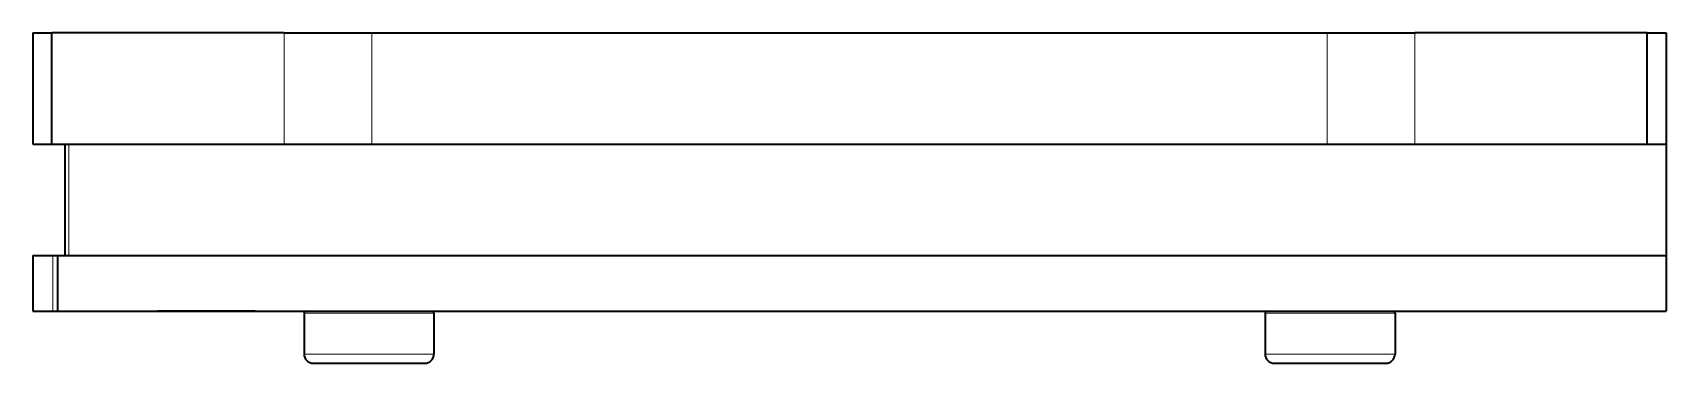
# Model space of a CAD drawing. Extents: x 276 to 976, y 40 to 757.
# Drawn here: x 554 to 642, y 233.1 to 250.9 of the extents above; entities that cross this region are included whole.
import ezdxf

# ---------------------------------------------------------------- set-up
doc = ezdxf.new("R2010")
doc.units = 0

msp = doc.modelspace()

# ---------------------------------------------------------------- linework, layer by layer
at = {"color": 7, "lineweight": 35, "ltscale": 0.15}
for p, q in [((553.996, 250.947), (553.996, 244.947)), ((555.025, 244.947), (555.025, 250.947)), ((640.967, 244.947), (640.967, 250.947)), ((641.996, 250.947), (641.996, 244.947)), ((555.73, 244.947), (555.73, 238.947)), ((555.73, 244.947), (555.73, 238.947)), ((641.996, 244.947), (641.996, 238.947))]:
    msp.add_line(p, q, dxfattribs=at)
at = {"color": 7, "lineweight": 35, "ltscale": 0.025702}
for p, q in [((553.996, 250.947), (555.024, 250.947)), ((553.996, 244.947), (555.024, 244.947))]:
    msp.add_line(p, q, dxfattribs=at)
at = {"color": 7, "lineweight": 35, "ltscale": 0.313062}
for p, q in [((567.548, 250.947), (555.025, 250.947)), ((640.967, 250.947), (628.445, 250.947)), ((555.025, 244.947), (567.548, 244.947)), ((628.445, 244.947), (640.967, 244.947))]:
    msp.add_line(p, q, dxfattribs=at)
at = {"color": 7, "lineweight": 35, "ltscale": 0.117937}
for p, q in [((567.548, 250.947), (572.265, 250.947)), ((623.727, 250.947), (628.445, 250.947)), ((567.548, 244.947), (572.265, 244.947)), ((623.727, 244.947), (628.445, 244.947))]:
    msp.add_line(p, q, dxfattribs=at)
at = {"color": 7, "lineweight": 13, "ltscale": 0.15}
for p, q in [((567.548, 244.947), (567.548, 250.947)), ((572.265, 244.947), (572.265, 250.947)), ((623.727, 250.947), (623.727, 244.947)), ((628.445, 250.947), (628.445, 244.947)), ((555.953, 244.947), (555.953, 238.947))]:
    msp.add_line(p, q, dxfattribs=at)
at = {"color": 7, "lineweight": 35}
for p, q in [((572.265, 250.947), (623.727, 250.947)), ((555.953, 244.947), (641.996, 244.947)), ((572.265, 244.947), (623.727, 244.947)), ((555.365, 238.947), (641.996, 238.947)), ((555.953, 238.947), (641.996, 238.947)), ((555.365, 235.947), (641.996, 235.947))]:
    msp.add_line(p, q, dxfattribs=at)
at = {"color": 7, "lineweight": 35, "ltscale": 0.025726}
msp.add_line((640.967, 250.947), (641.996, 250.947), dxfattribs=at)
at = {"color": 7, "lineweight": 35, "ltscale": 0.005557}
for p, q in [((555.73, 244.947), (555.953, 244.947)), ((555.73, 238.947), (555.953, 238.947))]:
    msp.add_line(p, q, dxfattribs=at)
at = {"color": 7, "lineweight": 35, "ltscale": 0.030038}
msp.add_line((640.795, 244.947), (641.996, 244.947), dxfattribs=at)
at = {"color": 7, "lineweight": 35, "ltscale": 0.027122}
for p, q in [((553.996, 238.947), (555.081, 238.947)), ((553.996, 235.947), (555.081, 235.947))]:
    msp.add_line(p, q, dxfattribs=at)
at = {"color": 7, "lineweight": 35, "ltscale": 0.075}
for p, q in [((553.996, 238.947), (553.996, 235.947)), ((555.35, 235.947), (555.35, 238.947)), ((641.996, 238.947), (641.996, 235.947))]:
    msp.add_line(p, q, dxfattribs=at)
at = {"color": 7, "lineweight": 35, "ltscale": 0.006715}
msp.add_line((555.081, 238.947), (555.35, 238.947), dxfattribs=at)
at = {"color": 7, "lineweight": 13, "ltscale": 0.075}
for p, q in [((555.081, 235.947), (555.081, 238.947)), ((555.365, 235.947), (555.365, 238.947))]:
    msp.add_line(p, q, dxfattribs=at)
at = {"color": 7, "lineweight": 35, "ltscale": 0.000389099}
for p, q in [((555.35, 238.947), (555.365, 238.947)), ((555.35, 235.947), (555.365, 235.947))]:
    msp.add_line(p, q, dxfattribs=at)
at = {"color": 7, "lineweight": 35, "ltscale": 0.023923}
msp.add_line((555.081, 235.947), (556.038, 235.947), dxfattribs=at)
at = {"color": 7, "lineweight": 35, "ltscale": 0.117307}
msp.add_line((556.038, 235.947), (560.73, 235.947), dxfattribs=at)
at = {"color": 7, "lineweight": 35, "ltscale": 0.131404}
msp.add_line((565.986, 235.947), (560.73, 235.947), dxfattribs=at)
at = {"color": 7, "lineweight": 35, "ltscale": 0.117639}
msp.add_line((565.986, 235.947), (570.692, 235.947), dxfattribs=at)
at = {"color": 7, "lineweight": 13, "ltscale": 0.045551}
for p, q in [((568.612, 235.847), (570.434, 235.847)), ((620.381, 235.847), (622.203, 235.847)), ((568.612, 233.647), (570.434, 233.647)), ((620.381, 233.647), (622.203, 233.647))]:
    msp.add_line(p, q, dxfattribs=at)
at = {"color": 7, "lineweight": 35, "ltscale": 0.055}
for p, q in [((568.612, 235.847), (568.612, 233.647)), ((575.612, 235.847), (575.612, 233.647)), ((620.381, 235.847), (620.381, 233.647)), ((627.381, 235.847), (627.381, 233.647))]:
    msp.add_line(p, q, dxfattribs=at)
at = {"color": 7, "lineweight": 35, "ltscale": 0.044249}
msp.add_line((568.712, 235.947), (570.482, 235.947), dxfattribs=at)
at = {"color": 7, "lineweight": 13, "ltscale": 0.129449}
for p, q in [((570.434, 235.847), (575.612, 235.847)), ((622.203, 235.847), (627.381, 235.847)), ((570.434, 233.647), (575.612, 233.647)), ((622.203, 233.647), (627.381, 233.647))]:
    msp.add_line(p, q, dxfattribs=at)
at = {"color": 7, "lineweight": 35, "ltscale": 0.125751}
msp.add_line((570.482, 235.947), (575.512, 235.947), dxfattribs=at)
at = {"color": 7, "lineweight": 35, "ltscale": 0.117831}
msp.add_line((615.768, 235.947), (620.481, 235.947), dxfattribs=at)
at = {"color": 7, "lineweight": 35, "ltscale": 0.039043}
for p, q in [((569.112, 233.147), (570.673, 233.147)), ((620.881, 233.147), (622.443, 233.147))]:
    msp.add_line(p, q, dxfattribs=at)
at = {"color": 7, "lineweight": 35, "ltscale": 0.110957}
for p, q in [((570.673, 233.147), (575.112, 233.147)), ((622.443, 233.147), (626.881, 233.147))]:
    msp.add_line(p, q, dxfattribs=at)
at = {"color": 7, "lineweight": 35}
for centre, radius, start, end in [((568.712, 235.847), 0.1, 90.03363, 179.96637), ((575.511, 235.847), 0.1, 0.03363, 89.96637), ((620.481, 235.847), 0.1, 90.03363, 179.96637), ((627.281, 235.847), 0.1, 0.03363, 89.96637), ((569.112, 233.647), 0.5, 179.99999, 270), ((575.112, 233.647), 0.5, 270, 360), ((620.881, 233.647), 0.5, 179.99999, 270), ((626.881, 233.647), 0.5, 270, 360)]:
    msp.add_arc(centre, radius, start, end, dxfattribs=at)

doc.saveas('drawing.dxf')
